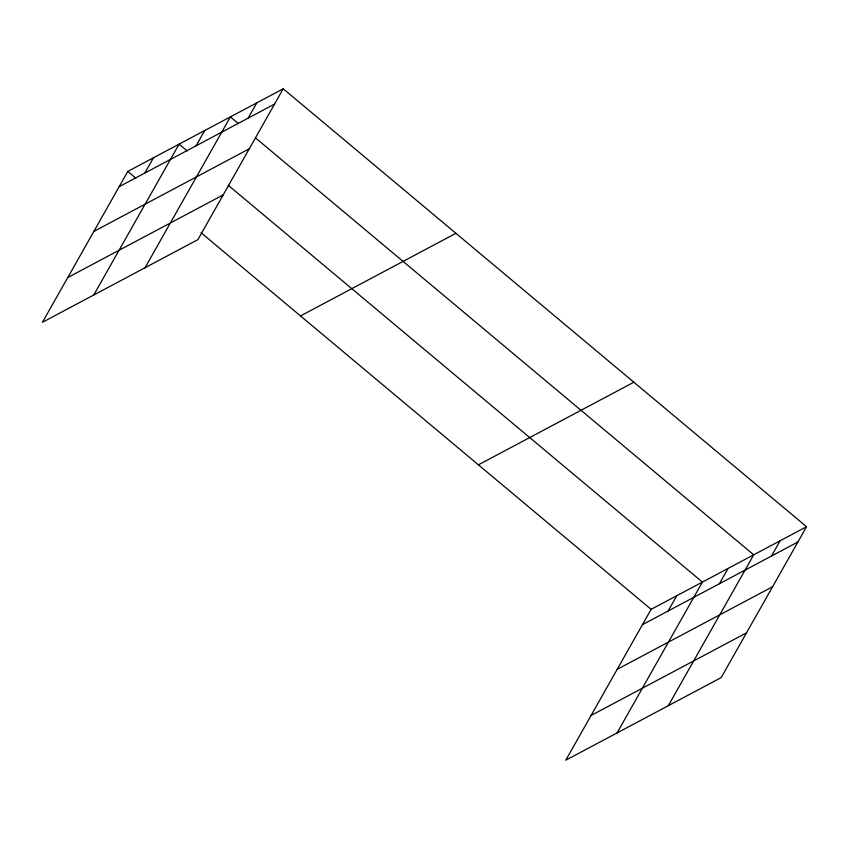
<?xml version="1.0" encoding="UTF-8"?>
<svg xmlns="http://www.w3.org/2000/svg" width="849" height="849" viewBox="0 0 849 849"><rect width="100%" height="100%" fill="white"/><g stroke="black" fill="none" stroke-linecap="round" stroke-linejoin="round"><path stroke-width="1.27" d="M283.226 88.795L127.806 171.413L42.45 322.28L197.881 239.651L283.226 88.795L806.55 526.72L721.194 677.587L565.774 760.205L651.119 609.349L806.55 526.72M144.808 173.069L153.446 157.787M93.74 295.006L179.097 144.15L187.13 150.878M196.098 145.795L204.736 130.523M145.03 267.743L230.387 116.886L238.42 123.604M248.163 118.117L256.801 102.846M668.121 610.993L676.77 595.711M617.064 732.942L702.41 582.085L228.296 185.326M719.411 583.73L728.06 568.448M668.354 705.678L753.7 554.811L255.485 137.888M771.486 556.053L780.125 540.771M119.157 186.695L274.588 104.077M93.846 231.437L249.266 148.819M67.761 277.538L223.191 194.909M300.493 315.934L455.924 233.316M478.422 464.827L633.853 382.209M642.481 624.631L797.901 542.002M617.17 669.362L772.59 586.744M591.084 715.463L746.515 632.845M127.806 171.413L135.829 178.141M201.096 232.753L651.119 609.349"/></g></svg>
